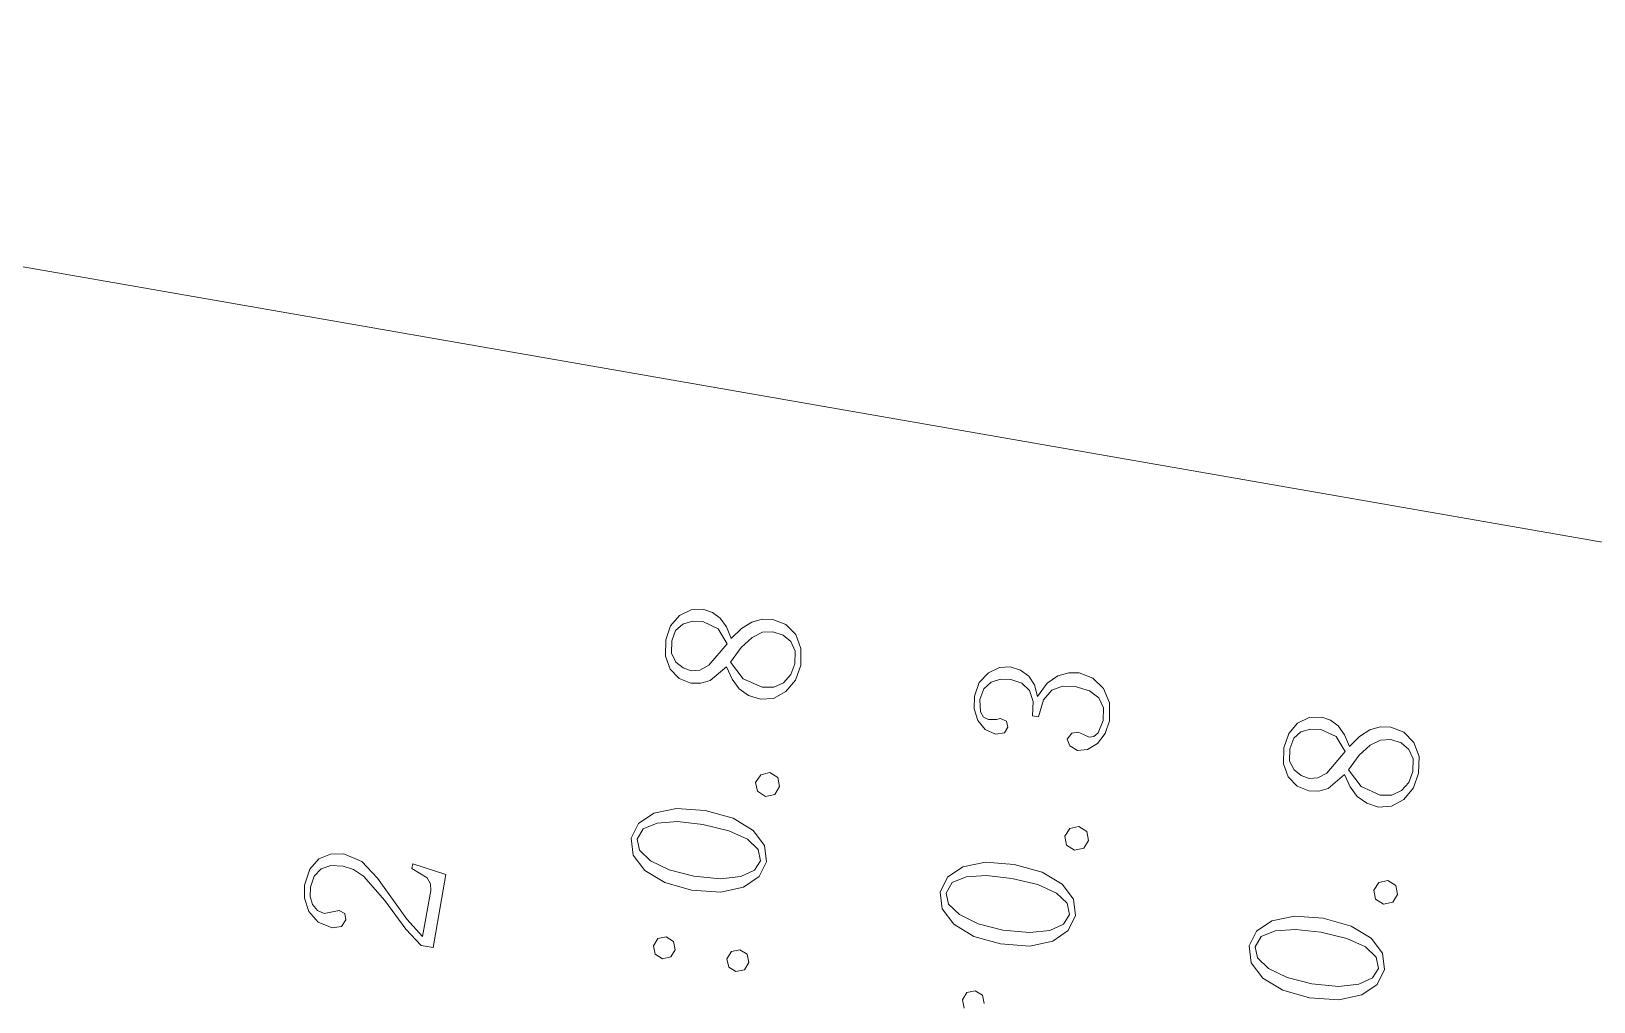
# Model space of a CAD drawing. Extents: x 274235 to 276654, y 142848 to 144425.
# Drawn here: x 275937.103 to 275938.925, y 143106.74 to 143107.872 of the extents above; entities that cross this region are included whole.
import ezdxf

# ---------------------------------------------------------------- set-up
doc = ezdxf.new("R2010")
doc.units = 0
doc.header["$LTSCALE"] = 1.5
doc.layers.get('0').update_dxf_attribs({"linetype": 'CONTINUOUS', "lineweight": 0})
doc.layers.add('_ACM-A-SITE-PAKG', color=1, linetype='CONTINUOUS', lineweight=5)

# ---------------------------------------------------------------- blocks, each defined once
blk = doc.blocks.new('acm_Parking_Truck - Lite Truck 轻型货车-1440549-B1_Working')
at = {"layer": '_ACM-A-SITE-PAKG'}
for p, q in [((1120, 7000), (1120, 1850.1)), ((436.3, 4943.2), (425.9, 4930.6)), ((450.7, 4950.9), (436.3, 4943.2)), ((439.1, 4933.6), (445.2, 4940.4)), ((445.2, 4940.4), (454, 4944.9)), ((465.9, 4953.4), (450.7, 4950.9)), ((454, 4944.9), (464.7, 4946.4)), ((464.7, 4946.4), (478.1, 4944.2)), ((485.3, 4950.7), (465.9, 4953.4)), ((478.1, 4944.2), (487.7, 4937.8)), ((498.8, 4942.3), (485.3, 4950.7)), ((506.8, 4929.8), (498.8, 4942.3)), ((425.9, 4930.6), (422.4, 4913.3)), ((437.1, 4925.2), (439.1, 4933.6)), ((440.8, 4915.9), (437.1, 4925.2)), ((487.7, 4937.8), (493.5, 4927.2)), ((493.5, 4927.2), (495.4, 4912.8)), ((509.5, 4914.6), (506.8, 4929.8)), ((422.4, 4913.3), (425.6, 4902.6)), ((443.6, 4908.5), (440.8, 4915.9)), ((441.3, 4901.6), (443.6, 4908.5)), ((495.4, 4912.8), (493.5, 4900.5)), ((504.4, 4892.4), (509.5, 4914.6)), ((425.6, 4902.6), (434.4, 4899.3)), ((434.4, 4899.3), (441.3, 4901.6)), ((487.8, 4887.4), (464.3, 4858.3)), ((493.5, 4900.5), (487.8, 4887.4)), ((488.3, 4871.1), (504.4, 4892.4)), ((447.4, 4829.1), (488.3, 4871.1)), ((464.3, 4858.3), (435.6, 4828.3)), ((506.3, 4833.4), (498.9, 4813.9)), ((506.3, 4793.3), (511.9, 4833.4)), ((511.9, 4833.4), (506.3, 4833.4)), ((435.6, 4828.3), (420, 4807.5)), ((430.3, 4807.5), (447.4, 4829.1)), ((498.9, 4813.9), (492.6, 4809.1)), ((420, 4807.5), (420, 4793.3)), ((485, 4807.5), (430.3, 4807.5)), ((492.6, 4809.1), (485, 4807.5)), ((420, 4793.3), (506.3, 4793.3)), ((566.2, 4582), (551, 4565.6)), ((563.2, 4560.7), (573.2, 4575.5)), ((585.3, 4587.5), (566.2, 4582)), ((573.2, 4575.5), (585.3, 4580.5)), ((603.7, 4582.3), (585.3, 4587.5)), ((585.3, 4580.5), (598.5, 4575.5)), ((598.5, 4575.5), (607.9, 4560.7)), ((618.7, 4566.5), (603.7, 4582.3)), ((787.3, 4576.5), (778.5, 4564.4)), ((801.4, 4584.8), (787.3, 4576.5)), ((796.6, 4571.4), (805.9, 4578.2)), ((820, 4587.5), (801.4, 4584.8)), ((805.9, 4578.2), (820, 4580.5)), ((837.3, 4584.8), (820, 4587.5)), ((820, 4580.5), (832.8, 4578.1)), ((832.8, 4578.1), (841.6, 4570.9)), ((850.9, 4576.5), (837.3, 4584.8)), ((859.7, 4564.4), (850.9, 4576.5)), ((551, 4565.6), (541.1, 4540.2)), ((556.5, 4537.6), (563.2, 4560.7)), ((607.9, 4560.7), (613.6, 4537.6)), ((628.6, 4541.3), (618.7, 4566.5)), ((778.5, 4564.4), (775.5, 4550)), ((789.7, 4552.3), (791.4, 4562.1)), ((791.4, 4562.1), (796.6, 4571.4)), ((841.6, 4570.9), (846.8, 4560.6)), ((846.8, 4560.6), (848.5, 4548.7)), ((862.7, 4550), (859.7, 4564.4)), ((465.9, 4540.4), (456.7, 4536.7)), ((475.2, 4536.7), (465.9, 4540.4)), ((541.1, 4540.2), (537.7, 4507.9)), ((631.9, 4507.9), (628.6, 4541.3)), ((775.5, 4550), (777.2, 4538.7)), ((792.2, 4542.5), (789.7, 4552.3)), ((799.6, 4532.8), (792.2, 4542.5)), ((848.5, 4548.7), (843.3, 4529.7)), ((855.9, 4529.4), (861, 4539.3)), ((861, 4539.3), (862.7, 4550)), ((456.7, 4536.7), (453, 4527.5)), ((453, 4527.5), (456.7, 4518.2)), ((478.9, 4527.5), (475.2, 4536.7)), ((475.2, 4518.2), (478.9, 4527.5)), ((554.2, 4507.9), (556.5, 4537.6)), ((613.6, 4537.6), (615.4, 4507.9)), ((777.2, 4538.7), (782.2, 4528.5)), ((782.2, 4528.5), (801.3, 4512.5)), ((827.8, 4516.1), (799.6, 4532.8)), ((843.3, 4529.7), (827.8, 4516.1)), ((847.1, 4520.4), (855.9, 4529.4)), ((456.7, 4518.2), (465.9, 4514.5)), ((465.9, 4514.5), (475.2, 4518.2)), ((537.7, 4507.9), (541.2, 4473.8)), ((556.5, 4476.9), (554.2, 4507.9)), ((615.4, 4507.9), (613.4, 4476.9)), ((628.6, 4474.4), (631.9, 4507.9)), ((788.3, 4503.5), (778.7, 4493.3)), ((801.3, 4512.5), (788.3, 4503.5)), ((790.8, 4490.7), (807.6, 4508.8)), ((807.6, 4508.8), (826.5, 4499.3)), ((834.6, 4512.5), (847.1, 4520.4)), ((848.2, 4502.9), (834.6, 4512.5)), ((857.6, 4492.3), (848.2, 4502.9)), ((778.7, 4493.3), (772.8, 4481.2)), ((785, 4467.1), (790.8, 4490.7)), ((826.5, 4499.3), (840.1, 4488.9)), ((840.1, 4488.9), (848.2, 4477.8)), ((863.2, 4480.9), (857.6, 4492.3)), ((541.2, 4473.8), (551.5, 4448.5)), ((563.2, 4453.8), (556.5, 4476.9)), ((613.4, 4476.9), (607.4, 4453.8)), ((618.7, 4448.9), (628.6, 4474.4)), ((772.8, 4481.2), (770.8, 4466.7)), ((770.8, 4466.7), (774.3, 4452.1)), ((787.3, 4454), (785, 4467.1)), ((848.2, 4477.8), (850.9, 4466.2)), ((850.9, 4466.2), (849, 4453.7)), ((861.8, 4452.6), (865, 4468.6)), ((865, 4468.6), (863.2, 4480.9)), ((456.7, 4449.6), (453, 4440.4)), ((465.9, 4453.3), (456.7, 4449.6)), ((475.2, 4449.6), (465.9, 4453.3)), ((478.9, 4440.4), (475.2, 4449.6)), ((551.5, 4448.5), (566.8, 4432.7)), ((573.2, 4439.3), (563.2, 4453.8)), ((607.4, 4453.8), (597.9, 4439.3)), ((603.7, 4432.8), (618.7, 4448.9)), ((664.4, 4451.9), (660.2, 4441.5)), ((674.3, 4455.7), (664.4, 4451.9)), ((684.2, 4451.4), (674.3, 4455.7)), ((688.4, 4441.5), (684.2, 4451.4)), ((774.3, 4452.1), (784.7, 4439.3)), ((794.5, 4443.5), (787.3, 4454)), ((849, 4453.7), (843.2, 4443.5)), ((852.1, 4439.3), (861.8, 4452.6)), ((453, 4440.4), (456.7, 4431.1)), ((456.7, 4431.1), (465.9, 4427.4)), ((465.9, 4427.4), (475.2, 4431.1)), ((475.2, 4431.1), (478.9, 4440.4)), ((566.8, 4432.7), (585.3, 4427.4)), ((585.3, 4434.5), (573.2, 4439.3)), ((597.9, 4439.3), (585.3, 4434.5)), ((585.3, 4427.4), (603.7, 4432.8)), ((660.2, 4441.5), (664.4, 4431.2)), ((664.4, 4431.2), (674.3, 4427.4)), ((674.3, 4427.4), (684.2, 4431.2)), ((684.2, 4431.2), (688.4, 4441.5)), ((784.7, 4439.3), (799.9, 4430.4)), ((805.2, 4436.7), (794.5, 4443.5)), ((799.9, 4430.4), (817.9, 4427.4)), ((818.4, 4434.5), (805.2, 4436.7)), ((817.9, 4427.4), (837.1, 4430.4)), ((833.2, 4436.7), (818.4, 4434.5)), ((843.2, 4443.5), (833.2, 4436.7)), ((837.1, 4430.4), (852.1, 4439.3)), ((566.2, 4216.1), (551, 4199.6)), ((585.3, 4221.6), (566.2, 4216.1)), ((573.2, 4209.6), (585.3, 4214.5)), ((603.7, 4216.3), (585.3, 4221.6)), ((585.3, 4214.5), (598.5, 4209.6)), ((618.7, 4200.5), (603.7, 4216.3)), ((789.9, 4212.7), (780.9, 4202.6)), ((802.7, 4219.4), (789.9, 4212.7)), ((794.9, 4207.1), (800.5, 4211.3)), ((800.5, 4211.3), (814.6, 4214.5)), ((817.4, 4221.6), (802.7, 4219.4)), ((814.6, 4214.5), (827.7, 4212.2)), ((834, 4218.8), (817.4, 4221.6)), ((827.7, 4212.2), (836.8, 4205.1)), ((846.9, 4210.2), (834, 4218.8)), ((551, 4199.6), (541.1, 4174.2)), ((556.5, 4171.7), (563.2, 4194.8)), ((563.2, 4194.8), (573.2, 4209.6)), ((598.5, 4209.6), (607.9, 4194.8)), ((607.9, 4194.8), (613.6, 4171.7)), ((628.6, 4175.4), (618.7, 4200.5)), ((780.9, 4202.6), (777.9, 4189.9)), ((793.1, 4200.7), (794.9, 4207.1)), ((794.9, 4191.6), (793.1, 4200.7)), ((836.8, 4205.1), (842.1, 4194.9)), ((842.1, 4194.9), (843.8, 4183.2)), ((855.2, 4198.5), (846.9, 4210.2)), ((858, 4186.2), (855.2, 4198.5)), ((465.9, 4174.5), (456.7, 4170.8)), ((475.2, 4170.8), (465.9, 4174.5)), ((541.1, 4174.2), (537.7, 4142)), ((631.9, 4142), (628.6, 4175.4)), ((777.9, 4189.9), (781.2, 4179.7)), ((781.2, 4179.7), (788.3, 4176.9)), ((788.3, 4176.9), (794.9, 4179.6)), ((796.7, 4187), (794.9, 4191.6)), ((794.9, 4179.6), (796.7, 4187)), ((843.8, 4183.2), (841.5, 4169.6)), ((856.2, 4173.6), (858, 4186.2)), ((478.9, 4161.6), (475.2, 4170.8)), ((475.2, 4152.3), (478.9, 4161.6)), ((554.2, 4142), (556.5, 4171.7)), ((613.6, 4171.7), (615.4, 4142)), ((834.6, 4159.5), (822.9, 4153.1)), ((841.5, 4169.6), (834.6, 4159.5)), ((842.2, 4154.7), (851.1, 4163)), ((851.1, 4163), (856.2, 4173.6)), ((465.9, 4148.6), (475.2, 4152.3)), ((537.7, 4142), (541.2, 4107.9)), ((556.5, 4111), (554.2, 4142)), ((615.4, 4142), (613.4, 4111)), ((628.6, 4108.5), (631.9, 4142)), ((822.9, 4153.1), (806.2, 4151)), ((806.2, 4151), (806.2, 4143.9)), ((806.2, 4143.9), (826.8, 4141.4)), ((826.8, 4141.4), (839.6, 4133.9)), ((829.5, 4148.9), (842.2, 4154.7)), ((846.8, 4140.4), (829.5, 4148.9)), ((857.5, 4129.6), (846.8, 4140.4)), ((839.6, 4133.9), (846.3, 4122.3)), ((846.3, 4122.3), (848.5, 4107.6)), ((863.1, 4117.6), (857.5, 4129.6)), ((541.2, 4107.9), (551.5, 4082.5)), ((563.2, 4087.8), (556.5, 4111)), ((613.4, 4111), (607.4, 4087.8)), ((618.7, 4083), (628.6, 4108.5)), ((779.2, 4102), (775.5, 4092.2)), ((786.6, 4106.2), (779.2, 4102)), ((794.4, 4102.1), (786.6, 4106.2)), ((796.7, 4095.2), (794.4, 4102.1)), ((848.5, 4107.6), (846.5, 4090.2)), ((861.8, 4089.2), (865, 4105.7)), ((865, 4105.7), (863.1, 4117.6)), ((573.2, 4073.4), (563.2, 4087.8)), ((607.4, 4087.8), (597.9, 4073.4)), ((664.4, 4086), (660.2, 4075.6)), ((674.3, 4089.7), (664.4, 4086)), ((684.2, 4085.5), (674.3, 4089.7)), ((688.4, 4075.6), (684.2, 4085.5)), ((775.5, 4092.2), (778.5, 4080.8)), ((793.1, 4081.4), (794.9, 4087.8)), ((794.9, 4087.8), (796.7, 4095.2)), ((846.5, 4090.2), (840.2, 4078.1)), ((852.1, 4074.8), (861.8, 4089.2)), ((551.5, 4082.5), (566.8, 4066.8)), ((566.8, 4066.8), (585.3, 4061.5)), ((585.3, 4068.6), (573.2, 4073.4)), ((597.9, 4073.4), (585.3, 4068.6)), ((585.3, 4061.5), (603.7, 4066.9)), ((603.7, 4066.9), (618.7, 4083)), ((660.2, 4075.6), (664.4, 4065.3)), ((664.4, 4065.3), (674.3, 4061.5)), ((674.3, 4061.5), (684.2, 4065.3)), ((684.2, 4065.3), (688.4, 4075.6)), ((778.5, 4080.8), (787.5, 4070.8)), ((787.5, 4070.8), (800.7, 4063.8)), ((794.8, 4076.4), (793.1, 4081.4)), ((800, 4072.2), (794.8, 4076.4)), ((815.2, 4068.6), (800, 4072.2)), ((829.8, 4070.9), (815.2, 4068.6)), ((816.1, 4061.5), (836.7, 4064.8)), ((840.2, 4078.1), (829.8, 4070.9)), ((836.7, 4064.8), (852.1, 4074.8)), ((800.7, 4063.8), (816.1, 4061.5)), ((566.2, 3850.2), (551, 3833.7)), ((585.3, 3855.7), (566.2, 3850.2)), ((573.2, 3843.7), (585.3, 3848.6)), ((603.7, 3850.4), (585.3, 3855.7)), ((585.3, 3848.6), (598.5, 3843.7)), ((618.7, 3834.6), (603.7, 3850.4)), ((801.4, 3852.9), (787.3, 3844.7)), ((796.6, 3839.5), (805.9, 3846.3)), ((820, 3855.7), (801.4, 3852.9)), ((805.9, 3846.3), (820, 3848.6)), ((837.3, 3852.9), (820, 3855.7)), ((820, 3848.6), (832.8, 3846.2)), ((832.8, 3846.2), (841.6, 3839.1)), ((850.9, 3844.7), (837.3, 3852.9)), ((551, 3833.7), (541.1, 3808.3)), ((556.5, 3805.8), (563.2, 3828.9)), ((563.2, 3828.9), (573.2, 3843.7)), ((598.5, 3843.7), (607.9, 3828.9)), ((607.9, 3828.9), (613.6, 3805.8)), ((628.6, 3809.5), (618.7, 3834.6)), ((778.5, 3832.6), (775.5, 3818.1)), ((787.3, 3844.7), (778.5, 3832.6)), ((789.7, 3820.5), (791.4, 3830.2)), ((791.4, 3830.2), (796.6, 3839.5)), ((841.6, 3839.1), (846.8, 3828.8)), ((846.8, 3828.8), (848.5, 3816.9)), ((859.7, 3832.6), (850.9, 3844.7)), ((862.7, 3818.1), (859.7, 3832.6)), ((775.5, 3818.1), (777.2, 3806.8)), ((792.2, 3810.6), (789.7, 3820.5)), ((799.6, 3801), (792.2, 3810.6)), ((848.5, 3816.9), (843.3, 3797.8)), ((861, 3807.5), (862.7, 3818.1)), ((541.1, 3808.3), (537.7, 3776.1)), ((554.2, 3776.1), (556.5, 3805.8)), ((613.6, 3805.8), (615.4, 3776.1)), ((631.9, 3776.1), (628.6, 3809.5)), ((777.2, 3806.8), (782.2, 3796.6)), ((782.2, 3796.6), (801.3, 3780.6)), ((827.8, 3784.2), (799.6, 3801)), ((843.3, 3797.8), (827.8, 3784.2)), ((847.1, 3788.5), (855.9, 3797.5)), ((855.9, 3797.5), (861, 3807.5)), ((537.7, 3776.1), (541.2, 3742)), ((556.5, 3745.1), (554.2, 3776.1)), ((615.4, 3776.1), (613.4, 3745.1)), ((628.6, 3742.6), (631.9, 3776.1)), ((801.3, 3780.6), (788.3, 3771.7)), ((790.8, 3758.8), (807.6, 3777)), ((807.6, 3777), (826.5, 3767.5)), ((834.6, 3780.6), (847.1, 3788.5)), ((848.2, 3771), (834.6, 3780.6)), ((778.7, 3761.4), (772.8, 3749.3)), ((788.3, 3771.7), (778.7, 3761.4)), ((785, 3735.3), (790.8, 3758.8)), ((826.5, 3767.5), (840.1, 3757)), ((840.1, 3757), (848.2, 3745.9)), ((857.6, 3760.5), (848.2, 3771)), ((863.2, 3749.1), (857.6, 3760.5)), ((541.2, 3742), (551.5, 3716.6)), ((563.2, 3721.9), (556.5, 3745.1)), ((613.4, 3745.1), (607.4, 3721.9)), ((618.7, 3717.1), (628.6, 3742.6)), ((772.8, 3749.3), (770.8, 3734.9)), ((848.2, 3745.9), (850.9, 3734.4)), ((861.8, 3720.7), (865, 3736.7)), ((865, 3736.7), (863.2, 3749.1)), ((573.2, 3707.4), (563.2, 3721.9)), ((607.4, 3721.9), (597.9, 3707.4)), ((664.4, 3720), (660.2, 3709.7)), ((674.3, 3723.8), (664.4, 3720)), ((684.2, 3719.6), (674.3, 3723.8)), ((688.4, 3709.7), (684.2, 3719.6)), ((770.8, 3734.9), (774.3, 3720.2)), ((774.3, 3720.2), (784.7, 3707.4)), ((787.3, 3722.1), (785, 3735.3)), ((794.5, 3711.7), (787.3, 3722.1)), ((849, 3721.9), (843.2, 3711.7)), ((850.9, 3734.4), (849, 3721.9)), ((852.1, 3707.4), (861.8, 3720.7)), ((551.5, 3716.6), (566.8, 3700.8)), ((566.8, 3700.8), (585.3, 3695.6)), ((585.3, 3702.6), (573.2, 3707.4)), ((597.9, 3707.4), (585.3, 3702.6)), ((585.3, 3695.6), (603.7, 3700.9)), ((603.7, 3700.9), (618.7, 3717.1)), ((660.2, 3709.7), (664.4, 3699.3)), ((684.2, 3699.3), (688.4, 3709.7)), ((784.7, 3707.4), (799.9, 3698.5)), ((805.2, 3704.9), (794.5, 3711.7)), ((818.4, 3702.6), (805.2, 3704.9)), ((833.2, 3704.9), (818.4, 3702.6)), ((843.2, 3711.7), (833.2, 3704.9)), ((837.1, 3698.5), (852.1, 3707.4)), ((664.4, 3699.3), (674.3, 3695.6)), ((674.3, 3695.6), (684.2, 3699.3)), ((799.9, 3698.5), (817.9, 3695.6)), ((817.9, 3695.6), (837.1, 3698.5))]:
    blk.add_line(p, q, dxfattribs=at)
blk = doc.blocks.new('BASEMENT20250512')
at = {"layer": '_ACM-A-SITE-PAKG', "rotation": 89.99999999999746}
blk.add_blockref('acm_Parking_Truck - Lite Truck 轻型货车-1440549-B1_Working', (697404.1245, 648804.5656), dxfattribs=at)

msp = doc.modelspace()

# ---------------------------------------------------------------- block references
at = {"xscale": 0.0009999999999999994, "yscale": 0.001, "zscale": 0.001, "rotation": 350.1075696352769}
msp.add_blockref('BASEMENT20250512', (275143.7222, 142586.2208), dxfattribs=at)

doc.saveas('drawing.dxf')
